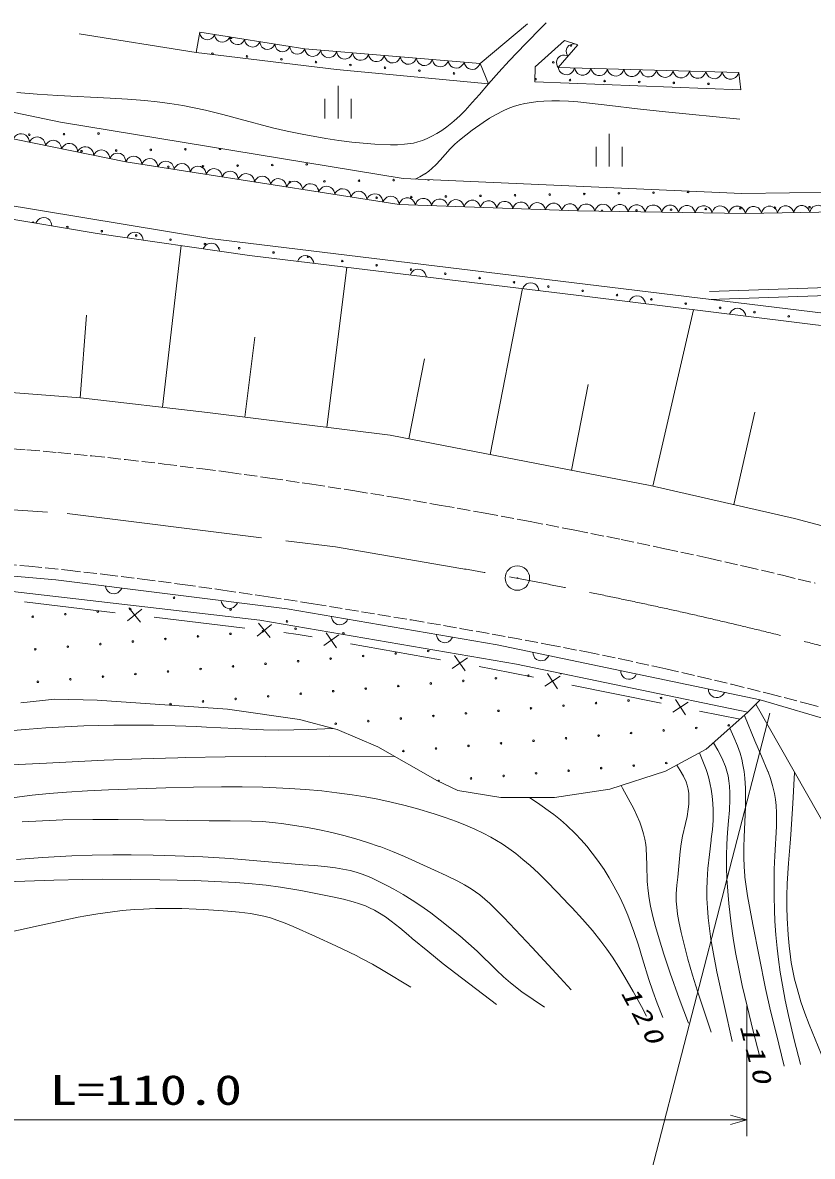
# Model space of a CAD drawing. Units: millimetres, scale not verified. Extents: x -71087 to 568913, y -90349 to 269651.
# Drawn here: x 325032 to 373427, y 159178 to 228688 of the extents above; entities that cross this region are included whole.
import ezdxf
from ezdxf.enums import TextEntityAlignment as Align

# ---------------------------------------------------------------- set-up
doc = ezdxf.new("R2010")
doc.units = ezdxf.units.MM
doc.header["$LTSCALE"] = 1000
doc.linetypes.add('CHAIN', pattern=[18.5, 12, -1.5, 3.5, -1.5])
doc.linetypes.add('USER1', pattern=[1, 0.8, -0.2])
for name, color, linetype, lineweight in [('M-BGD', 7, 'Continuous', 13), ('M-BMK-LINE', 2, 'CHAIN', 13), ('M-BMK-SRVR', 3, 'Continuous', 13), ('M-STR-STRC', 7, 'Continuous', 13), ('M-STR-TXT', 7, 'Continuous', 13)]:
    doc.layers.add(name, color=color, linetype=linetype, lineweight=lineweight)
doc.styles.add('ＭＳ ゴシック', font='')
doc.styles.get('ＭＳ ゴシック').set_extended_font_data('MS Gothic')

# ---------------------------------------------------------------- blocks, each defined once
blk = doc.blocks.new('BUHIN1')
at = {"color": 3, "linetype": 'Continuous', "lineweight": 13}
for radius in [750, 22.5]:
    blk.add_circle((0, 0), radius, dxfattribs=at)
blk = doc.blocks.new('BUHIN2')
at = {"color": 7, "linetype": 'Continuous', "lineweight": 13}
blk.add_lwpolyline([(0, 500), (115, 460), (212, 400), (322, 305), (382, 195), (418, 78), (418, -78), (382, -195), (322, -305), (212, -402), (115, -462), (0, -500)], dxfattribs=at)
blk = doc.blocks.new('BUHIN3')
at = {"color": 7, "linetype": 'Continuous', "lineweight": 13}
blk.add_lwpolyline([(0, -500), (115, -462.5), (212.5, -402.5), (322.5, -305), (382.5, -195), (420, -77.5), (420, 77.5), (382.5, 195), (322.5, 305), (212.5, 402.5), (115, 460), (0, 500)], dxfattribs=at)
blk = doc.blocks.new('BUHIN4')
at = {"color": 7, "linetype": 'Continuous', "lineweight": 13}
for p, q in [((400, 400), (-400, -400)), ((-400, 400), (400, -400))]:
    blk.add_line(p, q, dxfattribs=at)
blk = doc.blocks.new('BUHIN7')
at = {"color": 7, "linetype": 'Continuous', "lineweight": 13}
for p, q in [((0, 1000), (0, -1000)), ((-800, 205), (-800, -995)), ((800, 205), (800, -995))]:
    blk.add_line(p, q, dxfattribs=at)
blk = doc.blocks.new('BUHIN8')
at = {"color": 7, "linetype": 'Continuous', "lineweight": 13}
blk.add_lwpolyline([(-288, -1000), (0, 0), (285, -1000)], dxfattribs=at)

msp = doc.modelspace()

# ---------------------------------------------------------------- linework, layer by layer
at = {"layer": 'M-BGD'}
for p, q in [((335658, 226857), (328488, 228005)), ((335658, 226857), (335879, 228108)), ((335879, 228108), (342319, 227077)), ((353065, 226194), (355972, 228618)), ((303198, 227629), (327341, 222588)), ((356432, 225971), (358232, 227588)), ((359049, 227321), (357849, 225937)), ((358232, 227588), (359049, 227321)), ((344269, 225826), (335658, 226857)), ((342319, 227077), (353065, 226194)), ((331352, 220159), (302787, 225925)), ((353065, 226194), (353580, 224943)), ((356415, 225054), (356432, 225971)), ((357849, 225937), (368918, 225637)), ((353580, 224943), (344269, 225826)), ((368918, 225637), (369051, 224570)), ((369051, 224570), (356415, 225054)), ((327341, 222588), (348354, 219128)), ((309383, 219936), (336502, 215446)), ((348097, 217546), (331352, 220159)), ((329588, 215760), (310057, 219083)), ((310057, 219083), (329588, 215760)), ((348354, 219128), (369111, 218208)), ((369111, 218208), (401570, 218650)), ((401827, 217583), (369331, 216994)), ((359064, 217141), (348097, 217546)), ((369331, 216994), (359064, 217141)), ((338926, 214413), (329588, 215760)), ((329588, 215760), (338926, 214413)), ((333601, 205104), (334747, 215016)), ((336502, 215446), (415029, 205883)), ((359624, 211899), (338926, 214413)), ((338926, 214413), (359624, 211899)), ((343680, 203874), (344902, 213688)), ((367122, 212215), (400348, 213335)), ((367139, 211715), (400319, 212833)), ((353691, 202207), (355655, 212381)), ((414984, 205030), (359624, 211899)), ((359624, 211899), (397153, 207242)), ((328557, 205687), (328950, 210744)), ((363660, 200277), (366148, 211090)), ((338642, 204501), (339252, 209400)), ((348706, 203170), (349654, 208082)), ((328571, 205686), (314081, 206811)), ((358676, 201245), (359692, 206505)), ((336356, 204786), (328571, 205686)), ((347561, 203391), (336356, 204786)), ((368608, 199139), (369911, 204800)), ((363499, 200314), (347561, 203391)), ((372327, 198283), (363499, 200314)), ((381546, 195861), (372327, 198283)), ((314870, 195567), (327059, 194531)), ((339566, 192062), (322359, 194053)), ((339566, 192062), (322359, 194053)), ((327059, 194531), (341239, 192739)), ((325142, 193167), (330703, 192509)), ((341239, 192739), (354105, 190548)), ((333086, 192227), (338647, 191569)), ((355300, 189353), (339566, 192062)), ((355300, 189353), (339566, 192062)), ((341031, 191287), (341913, 191182)), ((341913, 191182), (342765, 191031)), ((345127, 190610), (350641, 189628)), ((354105, 190548), (370237, 187162)), ((353003, 189207), (353855, 189056)), ((369481, 186405), (355300, 189353)), ((369481, 186405), (355300, 189353)), ((353855, 189056), (356329, 188552)), ((358681, 188074), (364169, 186958)), ((324921, 186992), (327006, 187211)), ((327006, 187211), (329603, 187138)), ((329603, 187138), (337578, 186589)), ((370237, 187162), (369481, 186405)), ((388449, 181771), (370237, 187162)), ((337578, 186589), (342004, 185968)), ((366521, 186480), (368996, 185977)), ((366916, 184139), (369481, 186405)), ((374579, 178789), (369968, 186893)), ((342004, 185968), (344309, 185346)), ((344309, 185346), (346796, 184285)), ((346796, 184285), (350455, 182200)), ((364429, 182785), (366916, 184139)), ((350455, 182200), (351698, 181614)), ((361027, 181688), (364429, 182785)), ((351698, 181614), (354332, 181175)), ((357625, 181175), (361027, 181688)), ((354332, 181175), (357625, 181175))]:
    msp.add_line(p, q, dxfattribs=at)
for points in [[(324664, 224411), (325919, 224312), (327186, 224232), (330385, 224058), (331447, 223995), (332515, 223912), (333281, 223833), (334044, 223735), (334841, 223605), (335536, 223473), (336238, 223319), (337294, 223058), (338358, 222774), (340342, 222248), (341247, 222041), (342167, 221852), (343614, 221586), (344402, 221464), (345203, 221361), (345898, 221290), (346607, 221238), (347582, 221203), (348004, 221206), (348434, 221230), (348975, 221308), (349254, 221377), (349538, 221469), (349826, 221584), (350116, 221722), (350417, 221888), (350717, 222077), (351032, 222301), (351335, 222541), (351481, 222665), (351816, 222972), (352142, 223299), (352588, 223784), (353025, 224290), (353580, 224943), (354207, 225653), (354848, 226351), (355850, 227398), (356867, 228432), (357121, 228688)], [(349077, 219096), (349381, 219244), (349681, 219412), (349706, 219428), (349915, 219577), (350111, 219742), (350368, 219992), (350613, 220259), (351238, 220960), (351516, 221234), (351807, 221493), (352187, 221800), (352589, 222098), (353257, 222561), (353645, 222823), (354044, 223067), (354475, 223292), (354787, 223425), (355107, 223540), (355453, 223642), (355815, 223728), (356211, 223800), (356611, 223852), (356982, 223884), (357453, 223904), (357923, 223904), (358492, 223881), (359060, 223838), (361020, 223605), (362719, 223399), (364429, 223212), (368992, 222770)], [(319170, 185286), (320169, 185223), (321178, 185180), (321547, 185173), (322266, 185178), (322994, 185202), (324211, 185276), (325439, 185370), (326447, 185445), (327615, 185516), (328784, 185568), (330612, 185609), (331830, 185620), (333057, 185611), (334375, 185580), (335693, 185529), (336301, 185500), (338047, 185402), (339793, 185325), (340711, 185309), (341640, 185319), (342578, 185348), (344046, 185417)], [(369267, 186217), (369903, 184644), (370313, 183714), (370705, 182775), (370716, 182747), (370860, 182344), (370989, 181925), (371107, 181422), (371166, 181060), (371205, 180693), (371230, 180245), (371235, 179785), (371227, 179405), (371137, 177599), (371099, 176790), (371082, 175972), (371084, 175123), (371106, 174274), (371137, 173595), (371192, 172767), (371267, 171941), (371348, 171247), (371459, 170466), (371592, 169679), (371771, 168748), (371973, 167810), (372324, 166320), (372698, 164824), (372703, 164804)], [(368368, 185422), (368615, 184885), (368842, 184342), (369000, 183891), (369098, 183536), (369178, 183176), (369245, 182771), (369292, 182363), (369331, 181754), (369339, 181184), (369327, 180606), (369240, 178743), (369224, 178132), (369228, 177511), (369251, 176942), (369295, 176364), (369301, 176305), (369365, 175729), (369450, 175156), (369782, 173384), (370565, 169471), (370872, 168108), (371202, 166739), (371709, 164714)], [(367364, 184534), (367631, 184081), (367878, 183622), (368111, 183080), (368198, 182801), (368266, 182517), (368319, 182199), (368354, 181866), (368373, 181469), (368373, 181057), (368342, 180405), (368290, 179739), (368233, 179032), (368194, 178328), (368175, 177630), (368176, 176906), (368197, 176187), (368239, 175432), (368302, 174671), (368446, 173431), (368575, 172557), (368724, 171684), (368920, 170666), (369137, 169650), (369451, 168294), (369786, 166939), (370212, 165273)], [(347819, 183702), (343859, 183712), (339900, 183702), (337450, 183678), (335002, 183633), (334532, 183621), (332284, 183555), (330026, 183467), (326501, 183295), (324776, 183201), (323040, 183126), (322082, 183104), (321123, 183103), (321003, 183104), (320314, 183122), (319628, 183159), (319043, 183213), (318449, 183291), (317858, 183390), (316230, 183723)], [(366513, 183919), (366726, 183415), (366924, 182896), (366983, 182717), (367085, 182355), (367171, 181977), (367223, 181693), (367287, 181259), (367331, 180822), (367352, 180414), (367352, 179995), (367344, 179767), (367300, 179213), (367235, 178651), (367223, 178562), (367116, 177691), (367029, 176819), (366983, 176094), (366967, 175544), (366971, 174994), (366995, 174414), (367041, 173826), (367043, 173806), (367117, 173151), (367211, 172498), (367366, 171602), (367541, 170710), (367585, 170494), (368037, 168374), (368511, 166249), (368518, 166219)], [(365116, 183159), (365331, 182832), (365533, 182488), (365688, 182145), (365759, 181927), (365813, 181692), (365850, 181433), (365867, 181172), (365869, 181061), (365857, 180762), (365824, 180456), (365750, 180024), (365654, 179584), (365477, 178803), (365393, 178339), (365329, 177874), (365176, 176305), (365123, 175797), (365088, 175280), (365086, 175191), (365091, 174832), (365117, 174464), (365170, 174028), (365245, 173582), (365387, 172903), (365584, 172083), (365799, 171270), (366085, 170281), (366390, 169299), (367223, 166791)], [(372343, 182718), (372237, 180814), (372112, 178910), (372070, 178382), (371967, 177145), (371884, 175909), (371860, 175130), (371864, 174454), (371887, 173777), (371950, 172752), (372006, 172076), (372081, 171402), (372131, 171066), (372223, 170556), (372338, 170040), (372489, 169461), (372660, 168886), (372733, 168658), (372972, 167959), (373231, 167267), (373592, 166369), (373976, 165469), (374509, 164263)], [(322655, 180941), (325619, 181314), (326662, 181421), (327716, 181508), (329002, 181592), (330289, 181655), (333807, 181771), (335507, 181812), (337217, 181833), (338477, 181830), (339747, 181807), (341386, 181741), (342372, 181670), (343357, 181579), (344290, 181473), (345222, 181347), (346013, 181223), (346807, 181074), (347607, 180903), (348384, 180718), (349167, 180510), (350244, 180188), (350930, 179959), (351611, 179710), (352180, 179483), (352749, 179233), (353244, 178994), (353729, 178738), (354414, 178331), (354834, 178047), (355250, 177739), (355694, 177385), (356134, 177008), (356636, 176547), (357125, 176071), (357813, 175363), (358488, 174642), (358706, 174405), (359334, 173715), (359945, 173016), (360471, 172365), (360833, 171879), (361178, 171380), (361568, 170778), (361942, 170164), (362451, 169278), (362948, 168371), (363272, 167769)], [(365839, 167333), (365271, 168859), (364719, 170400), (364634, 170645), (364326, 171572), (364038, 172505), (363822, 173264), (363660, 173884), (363519, 174509), (363431, 174980), (363361, 175465), (363310, 176034), (363288, 177050), (363246, 178066), (363219, 178292), (363162, 178621), (363085, 178946), (362977, 179304), (362849, 179659), (362676, 180074), (362479, 180494), (362149, 181128), (361799, 181756), (361713, 181909)], [(356085, 181175), (356732, 180744), (357375, 180290), (357590, 180128), (357986, 179811), (358369, 179478), (358914, 178954), (359263, 178582), (359598, 178197), (359936, 177776), (360264, 177334), (360661, 176756), (360973, 176257), (361268, 175749), (361624, 175070), (361879, 174529), (362119, 173970), (362497, 172963), (362764, 172126), (363012, 171283), (363400, 170013), (363650, 169296), (363923, 168577), (364273, 167695)], [(324990, 179691), (326237, 179756), (327495, 179803), (329332, 179838), (330880, 179834), (332428, 179811), (336465, 179756), (337755, 179754), (339055, 179733), (339704, 179702), (340371, 179646), (341036, 179571), (342481, 179348), (343227, 179202), (343979, 179034), (344717, 178849), (345450, 178645), (346167, 178424), (346878, 178183), (346972, 178150), (347705, 177864), (348431, 177559), (350266, 176734), (350988, 176399), (351709, 176043), (352113, 175822), (352514, 175580), (353043, 175210), (353357, 174953), (353668, 174674), (354513, 173822), (356251, 171976), (357974, 170117), (358650, 169384)], [(357017, 168323), (356316, 168788), (355629, 169269), (354921, 169820), (354494, 170194), (354073, 170589), (352879, 171753), (352356, 172231), (351819, 172695), (350620, 173658), (350038, 174098), (349436, 174528), (348905, 174883), (348345, 175226), (347774, 175552), (347353, 175782), (346866, 176035), (346362, 176275), (345829, 176489), (345470, 176604), (345095, 176702), (344657, 176794), (344203, 176868), (343555, 176947), (342902, 177006), (342208, 177061), (337744, 177442), (336065, 177533), (334386, 177605), (333037, 177643), (331677, 177662), (330557, 177660), (329299, 177637), (328041, 177594), (326256, 177497), (324662, 177379)], [(323486, 175983), (325165, 176056), (326934, 176112), (328714, 176149), (329904, 176163), (331661, 176157), (333428, 176132), (335566, 176081), (336814, 176038), (338061, 175975), (338897, 175915), (339731, 175834), (339949, 175809), (340829, 175687), (341717, 175543), (342072, 175482), (344114, 175074), (344702, 174941), (345294, 174785), (345666, 174669), (346038, 174531), (346292, 174421), (346601, 174265), (346910, 174086), (347260, 173857), (347609, 173605), (348147, 173180), (348681, 172732), (348905, 172542), (349855, 171754), (350812, 170987), (351573, 170392), (354077, 168486)], [(323547, 172777), (325985, 173320), (328435, 173845), (328897, 173931), (329636, 174053), (330387, 174158), (331132, 174241), (331888, 174305), (332436, 174339), (333173, 174368), (333912, 174378), (334791, 174366), (335669, 174335), (336138, 174312), (337608, 174203), (338296, 174140), (338991, 174057), (339813, 173903), (340216, 173795), (340614, 173667), (341109, 173483), (341599, 173279), (342971, 172651), (344220, 172080), (345464, 171489), (345802, 171317), (346468, 170959), (347134, 170577), (348823, 169548)]]:
    msp.add_lwpolyline(points, dxfattribs=at)
at = {"layer": 'M-BGD', "linetype": 'USER1'}
for points in [[(323389, 202641), (325282, 202495), (327184, 202329), (329263, 202125), (331341, 201902), (333695, 201627), (336057, 201331), (337623, 201125), (340189, 200766), (342761, 200386), (345380, 199979), (348005, 199550), (350686, 199092), (353374, 198612), (356127, 198099), (358877, 197567), (361712, 196998), (364395, 196435), (367084, 195849), (369338, 195340), (371596, 194808), (373607, 194315)], [(322862, 195590), (325411, 195354), (327788, 195113), (330073, 194851), (332355, 194569), (334832, 194242), (337308, 193896), (340077, 193486), (342844, 193056), (348855, 192066), (351842, 191550), (354835, 191012), (357204, 190568), (359579, 190102), (361645, 189677), (363717, 189231), (364448, 189068), (366464, 188604), (368475, 188120), (370743, 187552), (373007, 186965), (375760, 186227)]]:
    msp.add_lwpolyline(points, dxfattribs=at)
at = {"layer": 'M-BGD'}
for centre in [(358635, 227288), (336662, 226790), (338777, 226616), (340891, 226442), (343005, 226269), (345119, 226095), (347233, 225921), (357546, 226256), (349348, 225747), (351462, 225573), (358578, 225167), (360698, 225110), (362819, 225052), (364940, 224995), (367060, 224937), (325439, 221813), (327560, 221852), (329681, 221890), (328640, 220810), (330761, 220849), (332882, 220887), (335003, 220926), (333962, 219846), (336082, 219884), (338203, 219923), (340324, 219961), (342445, 220000), (341404, 218920), (343525, 218959), (345646, 218997), (347767, 219035), (361573, 218225), (363694, 218263), (365815, 218302), (346726, 217956), (348847, 217994), (350968, 218033), (353089, 218071), (355210, 218109), (357331, 218148), (359452, 218186), (362652, 217183), (364773, 217222), (366894, 217260), (369015, 217299), (371136, 217337), (373257, 217376), (327777, 216164), (329882, 215903), (331987, 215642), (334092, 215380), (336198, 215119), (338303, 214858), (340408, 214597), (342513, 214336), (344618, 214074), (346723, 213813), (348829, 213552), (350934, 213291), (353039, 213029), (355144, 212768), (357249, 212507), (359354, 212246), (361460, 211984), (363565, 211723), (365670, 211462), (367775, 211201), (369880, 210940), (371986, 210678), (334311, 193425), (329634, 192578), (331628, 192736), (337771, 192699), (325646, 192263), (327640, 192420), (341231, 191973), (337767, 191215), (339760, 191372), (341754, 191530), (344691, 191247), (327798, 190427), (329792, 190584), (331785, 190742), (333779, 190899), (335773, 191057), (325804, 190269), (345899, 189851), (347893, 190009), (349887, 190167), (335931, 189063), (337924, 189221), (339918, 189379), (341912, 189536), (343906, 189694), (327955, 188433), (329949, 188590), (331943, 188748), (333937, 188906), (352038, 188331), (354032, 188488), (356026, 188646), (325962, 188275), (344063, 187700), (346057, 187858), (348051, 188015), (350045, 188173), (336088, 187070), (338082, 187227), (340076, 187385), (342070, 187542), (360171, 186967), (362165, 187125), (364159, 187283), (334094, 186912), (352196, 186337), (354190, 186494), (356184, 186652), (358177, 186810), (344221, 185706), (346215, 185864), (348208, 186022), (350202, 186179), (368304, 185604), (360329, 184974), (362323, 185131), (364316, 185289), (366310, 185446), (350360, 184185), (352354, 184343), (354347, 184501), (356341, 184658), (358335, 184816), (348366, 184028), (358493, 182822), (360486, 182980), (362480, 183137), (364474, 183295), (352511, 182349), (354505, 182507), (356499, 182665)]:
    msp.add_circle(centre, 50, dxfattribs=at)
for centre, start, end in [((337806, 227760), 119.82322, 41.99638), ((356457, 225225), 216.90133, 141.01187), ((337124, 220964), 155.92794, 5.3753), ((349888, 219074), 193.16631, 341.75761), ((339283, 218882), 42.32534, 119.93637), ((360531, 217145), 329.07891, 209.27821), ((325672, 216425), 351.7379, 168.95329), ((358020, 188803), 186.17482, 330.33998), ((350518, 182192), 311.89357, 177.70527)]:
    msp.add_arc(centre, 50, start, end, dxfattribs=at)
at = {"layer": 'M-BMK-LINE'}
for p, q in [((314582, 199500), (327761, 198591)), ((327761, 198591), (344197, 196546)), ((344197, 196546), (351892, 195227))]:
    msp.add_line(p, q, dxfattribs=at)
msp.add_arc((306278, -70892), 270000, 68.17533, 80.27385, dxfattribs=at)
at = {"layer": 'M-STR-STRC'}
msp.add_line((370830, 186351), (361848, 151635), dxfattribs=at)
at = {"layer": 'M-STR-TXT'}
for p, q in [((369408, 168406), (369408, 160406)), ((369408, 161406), (263984, 161406))]:
    msp.add_line(p, q, dxfattribs=at)

# ---------------------------------------------------------------- block references
at = {"layer": 'M-BGD'}
for p, xscale, yscale, rotation in [((336339, 228034), 0.9317488, 0.9317488, 260.90972), ((337259, 227887), 0.9317488, 0.9317488, 260.90972), ((338179, 227740), 0.9317488, 0.9317488, 260.90972), ((339099, 227593), 0.9317488, 0.9317488, 260.90972), ((340019, 227445), 0.9317488, 0.9317488, 260.90972), ((340939, 227298), 0.9317488, 0.9317488, 260.90972), ((358749, 226975), 0.9158642, 0.9158642, 139.05935), ((341859, 227151), 0.9317488, 0.9317488, 260.90972), ((342807, 227037), 0.9802164, 0.9802164, 265.30132), ((343784, 226957), 0.9802164, 0.9802164, 265.30132), ((344761, 226877), 0.9802164, 0.9802164, 265.30132), ((345738, 226796), 0.9802164, 0.9802164, 265.30132), ((346715, 226716), 0.9802164, 0.9802164, 265.30132), ((347692, 226636), 0.9802164, 0.9802164, 265.30132), ((358149, 226283), 0.9158642, 0.9158642, 139.05935), ((348669, 226556), 0.9802164, 0.9802164, 265.30132), ((349646, 226475), 0.9802164, 0.9802164, 265.30132), ((350623, 226395), 0.9802164, 0.9802164, 265.30132), ((351600, 226315), 0.9802164, 0.9802164, 265.30132), ((352577, 226234), 0.9802164, 0.9802164, 265.30132), ((358352, 225924), 1.006673, 1.006673, 268.44718), ((359358, 225896), 1.006673, 1.006673, 268.44718), ((360364, 225869), 1.006673, 1.006673, 268.44718), ((361371, 225842), 1.006673, 1.006673, 268.44718), ((362377, 225815), 1.006673, 1.006673, 268.44718), ((363383, 225787), 1.006673, 1.006673, 268.44718), ((364389, 225760), 1.006673, 1.006673, 268.44718), ((365396, 225733), 1.006673, 1.006673, 268.44718), ((366402, 225705), 1.006673, 1.006673, 268.44718), ((367408, 225678), 1.006673, 1.006673, 268.44718), ((368415, 225651), 1.006673, 1.006673, 268.44718), ((324949, 221451), 1.004874, 1.004874, 78.58719), ((325934, 221252), 1.004874, 1.004874, 78.58719), ((326919, 221053), 1.004874, 1.004874, 78.58719), ((327904, 220855), 1.004874, 1.004874, 78.58719), ((328889, 220656), 1.004874, 1.004874, 78.58719), ((329874, 220457), 1.004874, 1.004874, 78.58719), ((330859, 220258), 1.004874, 1.004874, 78.58719), ((331844, 220082), 0.996911, 0.996911, 81.13087), ((332829, 219928), 0.996911, 0.996911, 81.13087), ((333814, 219774), 0.996911, 0.996911, 81.13087), ((334799, 219621), 0.996911, 0.996911, 81.13087), ((335784, 219467), 0.996911, 0.996911, 81.13087), ((336769, 219313), 0.996911, 0.996911, 81.13087), ((337754, 219160), 0.996911, 0.996911, 81.13087), ((338739, 219006), 0.996911, 0.996911, 81.13087), ((339724, 218852), 0.996911, 0.996911, 81.13087), ((340709, 218699), 0.996911, 0.996911, 81.13087), ((341694, 218545), 0.996911, 0.996911, 81.13087), ((342679, 218391), 0.996911, 0.996911, 81.13087), ((343664, 218237), 0.996911, 0.996911, 81.13087), ((344649, 218084), 0.996911, 0.996911, 81.13087), ((345634, 217930), 0.996911, 0.996911, 81.13087), ((346619, 217776), 0.996911, 0.996911, 81.13087), ((347604, 217623), 0.996911, 0.996911, 81.13087), ((348595, 217527), 0.9976749, 0.9976749, 87.88601), ((349592, 217491), 0.9976749, 0.9976749, 87.88601), ((350589, 217454), 0.9976749, 0.9976749, 87.88601), ((351586, 217417), 0.9976749, 0.9976749, 87.88601), ((352583, 217380), 0.9976749, 0.9976749, 87.88601), ((353580, 217343), 0.9976749, 0.9976749, 87.88601), ((354577, 217307), 0.9976749, 0.9976749, 87.88601), ((355574, 217270), 0.9976749, 0.9976749, 87.88601), ((356571, 217233), 0.9976749, 0.9976749, 87.88601), ((357568, 217196), 0.9976749, 0.9976749, 87.88601), ((358565, 217159), 0.9976749, 0.9976749, 87.88601), ((359577, 217134), 1.026878, 1.026878, 89.17861), ((360604, 217119), 1.026878, 1.026878, 89.17861), ((361631, 217104), 1.026878, 1.026878, 89.17861), ((362657, 217089), 1.026878, 1.026878, 89.17861), ((363684, 217075), 1.026878, 1.026878, 89.17861), ((364711, 217060), 1.026878, 1.026878, 89.17861), ((365738, 217045), 1.026878, 1.026878, 89.17861), ((366765, 217031), 1.026878, 1.026878, 89.17861), ((367791, 217016), 1.026878, 1.026878, 89.17861), ((368818, 217001), 1.026878, 1.026878, 89.17861), ((369824, 217003), 0.9848903, 0.9848903, 91.03809), ((370809, 217021), 0.9848903, 0.9848903, 91.03809), ((371793, 217038), 0.9848903, 0.9848903, 91.03809), ((372778, 217056), 0.9848903, 0.9848903, 91.03809), ((373763, 217074), 0.9848903, 0.9848903, 91.03809)]:
    msp.add_blockref('BUHIN3', p, dxfattribs=dict(at, xscale=xscale, yscale=yscale, rotation=rotation))
for p in [(344358, 223806), (360973, 220864)]:
    msp.add_blockref('BUHIN7', p, dxfattribs=at)
for name, p, rotation in [('BUHIN2', (326332, 216314), 80.34555), ('BUHIN2', (331922, 215424), 81.79278), ('BUHIN2', (336592, 214750), 81.79278), ('BUHIN2', (342376, 213994), 83.07393), ('BUHIN2', (349275, 213156), 83.07393), ('BUHIN2', (356175, 212318), 83.07393), ('BUHIN2', (362700, 211518), 82.92646), ('BUHIN2', (368851, 210754), 82.92646), ('BUHIN2', (330604, 194083), 262.79576), ('BUHIN2', (337694, 193187), 262.79576), ('BUHIN4', (331894, 192368), 263.24946), ('BUHIN4', (339839, 191428), 263.24946), ('BUHIN2', (344456, 192191), 260.33644), ('BUHIN4', (343946, 190820), 259.9025), ('BUHIN2', (350889, 191096), 260.33644), ('BUHIN4', (351822, 189418), 259.9025), ('BUHIN2', (356794, 189984), 258.147), ('BUHIN4', (357505, 188313), 258.50625), ('BUHIN2', (362171, 188855), 258.147), ('BUHIN2', (367549, 187727), 258.147), ('BUHIN4', (365345, 186719), 258.50625)]:
    msp.add_blockref(name, p, dxfattribs=dict(at, rotation=rotation))
at = {"layer": 'M-BMK-SRVR'}
msp.add_blockref('BUHIN1', (355351, 194635), dxfattribs=at)
at = {"layer": 'M-STR-TXT', "rotation": 270}
msp.add_blockref('BUHIN8', (369408, 161406), dxfattribs=at)

# ---------------------------------------------------------------- texts
at = {"layer": 'M-BGD', "char_height": 1100, "attachment_point": 7, "style": 'ＭＳ ゴシック'}
for s, insert, rotation in [('\\T1.33;\\W1.35;\\Q15;120', (361648, 169205), 298.3), ('\\T1.33;\\W1.35;\\Q15;110', (368957, 167141), 284.5)]:
    msp.add_mtext(s, dxfattribs=dict(at, insert=insert, rotation=rotation))
at = {"layer": 'M-STR-TXT', "style": 'ＭＳ ゴシック', "width": 1.35}
msp.add_text('L=110.0', height=1833, dxfattribs=at).set_placement((326688, 161784), align=Align.BOTTOM_LEFT)

doc.saveas('drawing.dxf')
